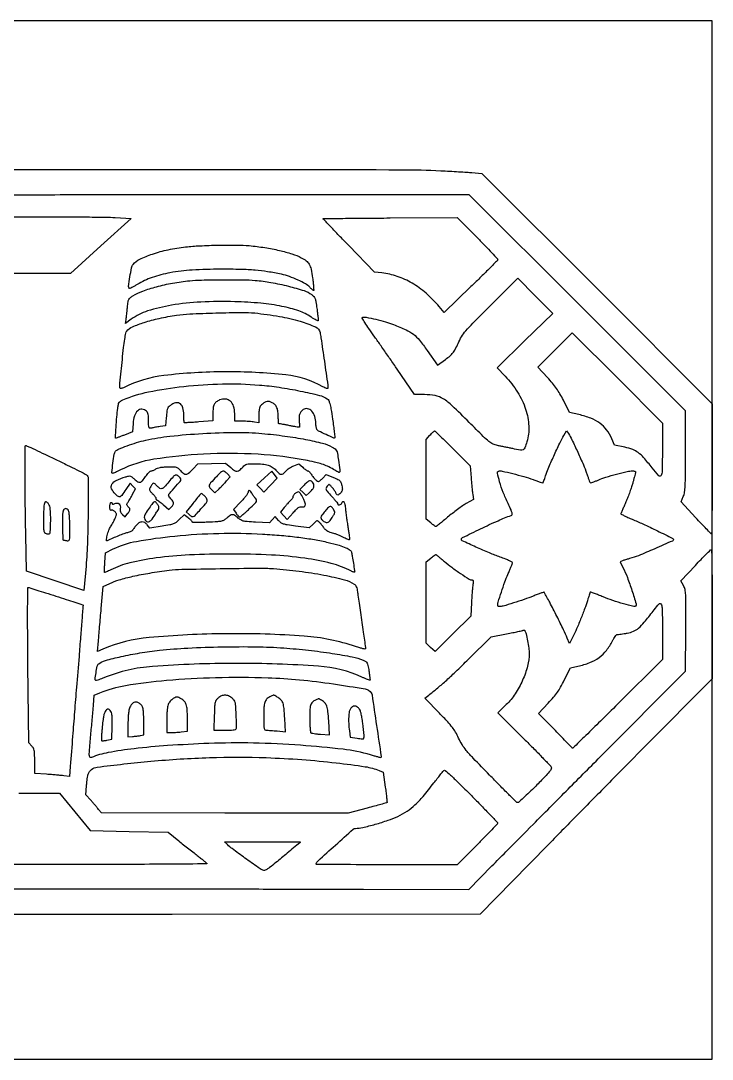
# Model space of a CAD drawing. Header units: millimetres. Extents: x 7 to 202, y 10 to 284.
# Drawn here: x 170.88 to 197.5, y 168 to 208 of the extents above; entities that cross this region are included whole.
import ezdxf

# ---------------------------------------------------------------- set-up
doc = ezdxf.new("R2010")
doc.units = ezdxf.units.MM
doc.layers.add('CUT', color=1, linetype='Continuous')
doc.layers.add('ENGRAVE', color=7, linetype='Continuous')

msp = doc.modelspace()

# ---------------------------------------------------------------- linework, layer by layer
at = {"layer": 'CUT'}
msp.add_lwpolyline([(127.5, 168), (197.5, 168), (197.5, 208), (127.5, 208)], close=True, dxfattribs=at)
at = {"layer": 'ENGRAVE', "extrusion": (0, 0, -1)}
for points in [[(-169.799, 202.269, 0.000224), (-177.673, 202.27, 0.000227), (-185.54, 202.264, 0.012029), (-187.047, 202.226, 0.001648), (-187.388, 202.208, 0.001534), (-187.737, 202.187, 0.001528), (-188.047, 202.167, 0.005199), (-188.249, 202.151), (-188.634, 202.117), (-193.067, 197.684), (-197.5, 193.251), (-197.5, 190.738, 0.001382), (-197.497, 189.776, 0.002326), (-197.489, 188.968, 0.000237), (-197.478, 188.251, 0.531019), (-197.463, 188.241, 0.100234), (-197.438, 188.258, 0.000821), (-197.271, 188.43, 0.002905), (-197.081, 188.628, 0.00186), (-196.862, 188.861), (-196.298, 189.465), (-196.386, 189.67, -0.063474), (-196.435, 189.842, -0.025342), (-196.459, 190.087, -0.011199), (-196.471, 190.5, -0.001316), (-196.473, 191.422), (-196.473, 192.97), (-192.308, 197.135), (-188.143, 201.3), (-178.087, 201.297, -0.000302), (-174.225, 201.293, -0.000497), (-170.96, 201.285, -0.000027), (-168.017, 201.274, -0.093565)], [(-168.656, 200.443), (-171.283, 200.449, 0.001196), (-172.333, 200.449, 0.001458), (-173.316, 200.444, 0.001221), (-174.143, 200.435, 0.010274), (-174.516, 200.423), (-175.122, 200.39), (-173.956, 199.329), (-172.79, 198.268), (-171.013, 198.267), (-169.236, 198.267)], [(-167.377, 174.564), (-173.7, 174.562, 0.000142), (-176.418, 174.561, 0.000113), (-179.356, 174.558, 0.000114), (-182.082, 174.554, 0.000285), (-184.074, 174.55), (-188.124, 174.539), (-189.02, 175.447, 0.000614), (-189.551, 175.984, 0.000093), (-190.615, 177.057, 0.000104), (-191.871, 178.323, 0.00009), (-193.191, 179.651), (-196.465, 182.947), (-196.481, 184.505, -0.000956), (-196.489, 185.533, -0.01456), (-196.481, 185.889, -0.044565), (-196.453, 186.087, -0.076115), (-196.391, 186.243), (-196.285, 186.422), (-196.851, 187.024, 0.003409), (-197.071, 187.255, 0.005398), (-197.263, 187.45, 0.001592), (-197.431, 187.616, 0.196062), (-197.459, 187.627, 0.409089), (-197.476, 187.609, 0.000306), (-197.488, 186.914, 0.002687), (-197.497, 186.118, 0.001474), (-197.499, 185.142), (-197.498, 182.657), (-194.909, 180.043, -0.000459), (-193.78, 178.902, -0.000335), (-192.528, 177.632, -0.000339), (-191.344, 176.428, -0.000749), (-190.441, 175.506), (-188.563, 173.582), (-176.703, 173.581), (-164.843, 173.58)], [(-170.807, 178.244), (-172.37, 178.245), (-172.961, 177.528), (-173.551, 176.811), (-175.052, 176.776), (-176.553, 176.741), (-176.961, 176.409, -0.002308), (-177.142, 176.263, -0.00159), (-177.348, 176.1, -0.001603), (-177.547, 175.944, -0.003272), (-177.704, 175.823, 0.005648), (-177.833, 175.723, 0.008781), (-177.941, 175.634, 0.003778), (-178.031, 175.556, 0.215676), (-178.04, 175.536, 0.41196), (-178.027, 175.523, 0.000043), (-176.62, 175.513, 0.001031), (-175.059, 175.504, 0.000618), (-173.205, 175.5), (-168.371, 175.496)]]:
    msp.add_lwpolyline(points, format="xyb", dxfattribs=at)
for points in [[(-188.458, 199.633, 0.002746), (-188.758, 199.328, 0.004379), (-189.01, 199.065, 0.001087), (-189.228, 198.832, 0.18981), (-189.24, 198.801, 0.196451), (-189.227, 198.77, 0.000681), (-188.938, 198.476, 0.003489), (-188.606, 198.145, 0.002164), (-188.212, 197.759), (-187.184, 196.763), (-186.99, 196.99, -0.036118), (-186.48, 197.505, -0.046959), (-185.942, 197.893, -0.050426), (-185.375, 198.154, -0.053758), (-184.779, 198.288), (-184.495, 198.321), (-183.507, 199.34, 0.000709), (-183.129, 199.732, 0.001168), (-182.81, 200.064, 0.000079), (-182.524, 200.364, 0.193511), (-182.52, 200.375, 0.410005), (-182.526, 200.381, 0.000035), (-183.277, 200.39, 0.000933), (-184.11, 200.397, 0.000559), (-185.098, 200.404), (-187.677, 200.418)], [(-179.671, 199.338, 0.014884), (-180.275, 199.262, 0.017943), (-180.837, 199.153, 0.019667), (-181.32, 199.021, 0.042096), (-181.677, 198.875, 0.045857), (-181.87, 198.752, 0.101634), (-181.983, 198.62, 0.075652), (-182.054, 198.43, 0.017484), (-182.113, 198.092, 0.006003), (-182.136, 197.908, 0.010119), (-182.15, 197.754, 0.004101), (-182.158, 197.625, 0.430582), (-182.147, 197.613, 0.163988), (-182.13, 197.619, 0.014306), (-182.092, 197.65, 0.017592), (-182.049, 197.689, 0.012759), (-182.003, 197.737, -0.078107), (-181.84, 197.867, -0.022568), (-181.552, 198.014, -0.022992), (-181.222, 198.146, -0.030233), (-180.91, 198.234, -0.013841), (-180.383, 198.333, -0.018784), (-179.902, 198.391, -0.015313), (-179.35, 198.421, -0.005799), (-178.577, 198.429, -0.014617), (-177.476, 198.395, -0.030203), (-176.622, 198.293, -0.03824), (-175.937, 198.113, -0.053053), (-175.363, 197.843, 0.00601), (-175.252, 197.778, 0.009738), (-175.156, 197.725, 0.003876), (-175.074, 197.683, 0.316885), (-175.061, 197.685, 0.236612), (-175.03, 197.769, 0.007835), (-175.08, 198.133, 0.011302), (-175.141, 198.485, 0.118199), (-175.202, 198.617, 0.11664), (-175.456, 198.819, 0.029827), (-175.947, 199.015, 0.028286), (-176.558, 199.181, 0.02346), (-177.223, 199.288, 0.016153), (-177.77, 199.333, 0.007185), (-178.492, 199.358, 0.006968), (-179.198, 199.362, 0.022027)], [(-179.907, 198, 0.024782), (-180.509, 197.922, 0.017231), (-181.181, 197.777, 0.015139), (-181.784, 197.605, 0.086132), (-182.078, 197.452, 0.052265), (-182.16, 197.375, 0.087516), (-182.208, 197.294, 0.049611), (-182.241, 197.172, 0.007625), (-182.278, 196.924, 0.001589), (-182.299, 196.76, 0.002207), (-182.317, 196.613, 0.001359), (-182.331, 196.489, 0.027943), (-182.333, 196.451, 0.517431), (-182.318, 196.44, 0.02722), (-182.252, 196.468, 0.024343), (-182.163, 196.516, 0.01279), (-182.057, 196.584, -0.065858), (-181.581, 196.823, -0.033525), (-180.934, 197, -0.027263), (-180.117, 197.119, -0.015197), (-179.113, 197.179, -0.01976), (-177.808, 197.166, -0.029661), (-176.677, 197.043, -0.034671), (-175.761, 196.821, -0.080467), (-175.132, 196.504), (-174.907, 196.341), (-174.931, 196.499, -0.008054), (-174.943, 196.58, -0.002529), (-174.957, 196.703, -0.002526), (-174.972, 196.841, -0.002794), (-174.985, 196.974, 0.010938), (-175.008, 197.172, 0.080382), (-175.036, 197.263, 0.110035), (-175.088, 197.328, 0.028261), (-175.198, 197.406, 0.053457), (-175.571, 197.589, 0.022591), (-176.103, 197.756, 0.020958), (-176.725, 197.894, 0.018682), (-177.38, 197.985, 0.019486), (-177.833, 198.013, 0.004102), (-178.626, 198.024, 0.004242), (-179.422, 198.022, 0.017158)], [(-190.687, 197.403), (-191.362, 196.727), (-190.29, 195.682), (-189.218, 194.638), (-189.528, 194.309, 0.048622), (-190.006, 193.692, 0.06052), (-190.316, 193.036, 0.067098), (-190.438, 192.386, 0.086975), (-190.365, 191.785, 0.016686), (-190.285, 191.55, 0.191548), (-190.22, 191.479, 0.155173), (-190.117, 191.464, 0.009975), (-189.817, 191.52, -0.000427), (-189.676, 191.549, -0.000293), (-189.515, 191.581, -0.000295), (-189.36, 191.613, -0.0006), (-189.238, 191.637, 0.059807), (-189.06, 191.696, 0.062113), (-188.903, 191.794, 0.023974), (-188.684, 191.991, 0.001996), (-188.142, 192.532, -0.006903), (-187.486, 193.173, -0.050776), (-187.141, 193.44, -0.091412), (-186.835, 193.561, -0.048246), (-186.428, 193.6), (-186.037, 193.6), (-185.539, 194.335, -0.001883), (-185.309, 194.67, -0.001078), (-185.03, 195.073, -0.001077), (-184.748, 195.478, -0.001791), (-184.508, 195.817, 0.004532), (-184.281, 196.142, 0.012538), (-184.129, 196.376, 0.009114), (-184.028, 196.548, 0.500732), (-184.041, 196.578, 0.106473), (-184.18, 196.58, 0.008363), (-184.545, 196.502, 0.012427), (-184.925, 196.403, 0.02291), (-185.227, 196.301, 0.015215), (-185.712, 196.095, 0.056838), (-185.995, 195.924, 0.059145), (-186.226, 195.696, 0.017398), (-186.524, 195.296), (-186.917, 194.729), (-187.228, 194.956, -0.016314), (-187.41, 195.098, -0.051766), (-187.517, 195.208, -0.048385), (-187.604, 195.342, -0.012944), (-187.714, 195.571, 0.031212), (-187.851, 195.832, 0.039612), (-188.011, 196.052, 0.018009), (-188.282, 196.348, 0.001846), (-188.95, 197.02), (-190.011, 198.08)], [(-179.883, 196.744, 0.017994), (-180.836, 196.612, 0.029056), (-181.633, 196.424, 0.029722), (-182.223, 196.208, 0.242578), (-182.4, 195.993, 0.016483), (-182.436, 195.788, 0.000454), (-182.565, 194.892, 0.000236), (-182.698, 193.958, 0.034065), (-182.706, 193.848, 0.402835), (-182.692, 193.834, 0.07939), (-182.653, 193.838, 0.042393), (-182.59, 193.862, 0.016466), (-182.508, 193.904, -0.100191), (-181.086, 194.357, -0.028241), (-178.749, 194.48, -0.028747), (-176.391, 194.335, -0.086776), (-174.855, 193.873, 0.091868), (-174.739, 193.839, 0.425065), (-174.692, 193.88, 0.040348), (-174.695, 194.036, 0.000589), (-174.788, 194.958, 0.003703), (-174.837, 195.41, 0.009516), (-174.882, 195.736, 0.00813), (-174.923, 195.973, 0.127072), (-174.957, 196.047, 0.117673), (-175.177, 196.212, 0.025105), (-175.628, 196.381, 0.023606), (-176.208, 196.537, 0.016095), (-176.879, 196.661, 0.02661), (-177.381, 196.71, 0.004027), (-178.39, 196.746, 0.00391), (-179.4, 196.766, 0.028566)], [(-193.849, 194.241), (-195.587, 192.503), (-195.582, 191.546, 0.002071), (-195.574, 190.651, 0.114672), (-195.534, 190.489, 0.521847), (-195.45, 190.478, 0.017636), (-195.191, 190.777, -0.010055), (-194.859, 191.174, -0.052208), (-194.65, 191.368, -0.074246), (-194.439, 191.482, -0.033096), (-194.136, 191.57), (-193.741, 191.656), (-193.633, 191.901, -0.057348), (-193.433, 192.243, -0.073606), (-193.174, 192.498, -0.065599), (-192.829, 192.687, -0.035424), (-192.364, 192.831), (-192.011, 192.913), (-191.771, 193.385, -0.014378), (-191.636, 193.632, -0.020844), (-191.502, 193.841, -0.020582), (-191.349, 194.04, -0.013532), (-191.159, 194.257), (-190.787, 194.658), (-191.449, 195.319), (-192.111, 195.98)], [(-180.07, 193.97, 0.01737), (-180.821, 193.883, 0.01303), (-181.64, 193.738, 0.009929), (-182.378, 193.572, 0.092682), (-182.673, 193.437, 0.124269), (-182.732, 193.369, 0.051451), (-182.776, 193.253, 0.024529), (-182.819, 193.055, 0.003802), (-182.88, 192.657, 0.002049), (-182.919, 192.385, 0.003335), (-182.95, 192.153, 0.000557), (-182.975, 191.948, 0.230968), (-182.971, 191.935, 0.310203), (-182.925, 191.927, 0.003562), (-182.63, 192.061, 0.005724), (-182.346, 192.195, 0.138668), (-182.282, 192.253, 0.078594), (-182.266, 192.289, 0.020981), (-182.253, 192.351, 0.020732), (-182.244, 192.423, 0.02005), (-182.241, 192.496, -0.076235), (-182.199, 192.76, -0.110178), (-182.081, 192.963, -0.15536), (-181.919, 193.054, -0.199342), (-181.753, 193.023, -0.087353), (-181.666, 192.941, -0.086362), (-181.611, 192.834, -0.070619), (-181.59, 192.697, -0.037258), (-181.6, 192.524, 0.015368), (-181.607, 192.453, 0.025993), (-181.608, 192.394, 0.024525), (-181.605, 192.349, 0.376658), (-181.594, 192.34, 0.042729), (-181.572, 192.342, 0.000936), (-181.465, 192.361, 0.002128), (-181.34, 192.383, 0.001435), (-181.198, 192.41, -0.000906), (-181.056, 192.437, -0.001402), (-180.934, 192.459, -0.000416), (-180.827, 192.479, -0.044572), (-180.813, 192.48, 0.386021), (-180.805, 192.487, 0.005447), (-180.799, 192.555, 0.01177), (-180.795, 192.637, 0.007085), (-180.793, 192.734, -0.029702), (-180.781, 192.941, -0.069886), (-180.742, 193.09, -0.087826), (-180.67, 193.201, -0.072367), (-180.56, 193.289, -0.067813), (-180.456, 193.333, -0.11304), (-180.361, 193.336, -0.096626), (-180.264, 193.298, -0.040036), (-180.152, 193.212, -0.063371), (-180.097, 193.149, -0.081545), (-180.066, 193.079, -0.052391), (-180.051, 192.981, -0.012483), (-180.047, 192.816), (-180.047, 192.514), (-179.872, 192.543, -0.018229), (-179.784, 192.555, -0.006975), (-179.662, 192.564, -0.006896), (-179.529, 192.571, -0.008414), (-179.405, 192.573), (-179.113, 192.573), (-179.113, 192.868, -0.074028), (-179.071, 193.151, -0.135921), (-178.947, 193.347, -0.163891), (-178.758, 193.429, -0.120793), (-178.532, 193.394, -0.067163), (-178.403, 193.319, -0.113844), (-178.325, 193.222, -0.086532), (-178.285, 193.082, -0.027025), (-178.273, 192.864), (-178.273, 192.588), (-177.733, 192.546, 0.003605), (-177.524, 192.531, 0.00572), (-177.345, 192.521, 0.001712), (-177.191, 192.516, 0.207843), (-177.173, 192.523, 0.177453), (-177.165, 192.54, 0.004862), (-177.159, 192.621, 0.009473), (-177.155, 192.719, 0.006288), (-177.153, 192.831, -0.060429), (-177.122, 193.086, -0.15775), (-177.026, 193.241, -0.207099), (-176.877, 193.286, -0.108691), (-176.691, 193.223, -0.037586), (-176.585, 193.147, -0.120537), (-176.534, 193.077, -0.068031), (-176.506, 192.971, -0.006681), (-176.477, 192.708), (-176.447, 192.399), (-176.24, 192.37, -0.005438), (-176.153, 192.357, -0.004582), (-176.06, 192.342, -0.004624), (-175.976, 192.326, -0.012778), (-175.917, 192.313, 0.064674), (-175.847, 192.304, 0.296482), (-175.815, 192.326, 0.096578), (-175.802, 192.386, 0.005086), (-175.8, 192.584, -0.013159), (-175.796, 192.737, -0.042324), (-175.782, 192.838, -0.064877), (-175.756, 192.909, -0.088798), (-175.715, 192.963, -0.168308), (-175.542, 193.036, -0.207605), (-175.378, 192.978, -0.13074), (-175.255, 192.782, -0.06111), (-175.202, 192.485), (-175.184, 192.167), (-174.867, 192.043, 0.001896), (-174.745, 191.996, 0.002928), (-174.639, 191.956, 0.000934), (-174.546, 191.922, 0.087555), (-174.532, 191.92, 0.433628), (-174.519, 191.934, 0.000627), (-174.546, 192.343, 0.004652), (-174.577, 192.738, 0.007349), (-174.612, 193.076, 0.016381), (-174.634, 193.223, 0.094616), (-174.662, 193.296, 0.11897), (-174.712, 193.345, 0.032455), (-174.812, 193.396, 0.052023), (-175.798, 193.705, 0.022903), (-177.151, 193.916, 0.0221), (-178.64, 194.012, 0.025088)], [(-180.163, 192.104, 0.010638), (-181.049, 192.004, 0.014306), (-181.846, 191.873, 0.014814), (-182.496, 191.727, 0.063783), (-182.863, 191.581, 0.032511), (-182.98, 191.507, 0.119615), (-183.036, 191.44, 0.071371), (-183.069, 191.338, 0.006922), (-183.111, 191.08, 0.002388), (-183.165, 190.697, 0.117409), (-183.158, 190.621, 0.453847), (-183.117, 190.605, 0.022557), (-182.975, 190.684, -0.020686), (-182.743, 190.815, -0.033113), (-182.534, 190.904, -0.026688), (-182.285, 190.977, -0.008809), (-181.913, 191.058, -0.034904), (-180.012, 191.302, -0.026841), (-177.918, 191.309, -0.02711), (-176.002, 191.109, -0.075498), (-174.716, 190.699, 0.004094), (-174.612, 190.648, 0.005996), (-174.519, 190.606, 0.003089), (-174.44, 190.571, 0.102111), (-174.42, 190.567, 0.443922), (-174.384, 190.606, 0.006152), (-174.425, 190.962, 0.009495), (-174.475, 191.307, 0.141181), (-174.526, 191.416, 0.113224), (-174.643, 191.499, 0.010842), (-174.969, 191.627, 0.014577), (-175.339, 191.751, 0.018084), (-175.69, 191.844, 0.028703), (-176.621, 191.998, 0.012221), (-177.881, 192.103, 0.012284), (-179.161, 192.146, 0.025154)], [(-187.51, 191.526), (-188.183, 190.853), (-188.217, 190.395, -0.003263), (-188.232, 190.206, -0.003241), (-188.25, 190.016, -0.003177), (-188.267, 189.851, -0.012622), (-188.281, 189.75), (-188.312, 189.563), (-188.025, 189.4, -0.021201), (-187.885, 189.313, -0.007907), (-187.696, 189.179, -0.007818), (-187.495, 189.026, -0.00938), (-187.31, 188.876, 0.002521), (-187.145, 188.737, 0.003994), (-187.002, 188.621, 0.001031), (-186.876, 188.52, 0.16035), (-186.859, 188.514, 0.160477), (-186.843, 188.519, 0.005555), (-186.791, 188.556, 0.009877), (-186.729, 188.602, 0.006685), (-186.661, 188.657), (-186.487, 188.8), (-186.487, 190.335), (-186.487, 191.87), (-186.632, 192.035, 0.009813), (-186.689, 192.098, 0.014218), (-186.743, 192.152, 0.009767), (-186.789, 192.193, 0.180699), (-186.807, 192.2, 0.192637), (-186.828, 192.192, 0.000675), (-187.026, 192.002, 0.00345), (-187.25, 191.785, 0.002141)], [(-191.963, 192.101, 0.031863), (-192.097, 191.863, 0.00519), (-192.323, 191.383, 0.00583), (-192.54, 190.894, 0.021156), (-192.662, 190.576, -0.003948), (-192.707, 190.444, -0.005814), (-192.749, 190.329, -0.002896), (-192.786, 190.232, -0.103562), (-192.799, 190.212, -0.268387), (-192.819, 190.207, -0.009144), (-192.899, 190.23, -0.014974), (-192.996, 190.263, -0.009622), (-193.106, 190.307, 0.024047), (-193.408, 190.417, 0.010306), (-193.82, 190.537, 0.008581), (-194.223, 190.637, 0.056729), (-194.428, 190.66, 0.024259), (-194.498, 190.657, 0.131168), (-194.533, 190.643, 0.225656), (-194.547, 190.619, 0.085857), (-194.543, 190.578, -0.003159), (-194.529, 190.53, -0.000468), (-194.503, 190.432, -0.000528), (-194.472, 190.315, -0.000454), (-194.439, 190.193, 0.015281), (-194.395, 190.048, 0.006555), (-194.329, 189.856, 0.006479), (-194.253, 189.653, 0.008495), (-194.177, 189.47, -0.001024), (-194.107, 189.306, -0.001521), (-194.047, 189.163, -0.000656), (-193.995, 189.04, -0.031164), (-193.986, 189.015, -0.353132), (-193.995, 188.995, -0.005408), (-194.11, 188.937, -0.011704), (-194.251, 188.871, -0.007141), (-194.42, 188.799, 0.012379), (-194.831, 188.62, 0.004906), (-195.387, 188.355, 0.000783), (-195.982, 188.063, 0.28565), (-196.007, 188.024, 0.296062), (-195.966, 187.961, 0.00165), (-195.285, 187.66, 0.006206), (-194.656, 187.394, 0.036836), (-194.317, 187.284, -0.009544), (-194.26, 187.268, -0.005674), (-194.193, 187.248, -0.005677), (-194.126, 187.227, -0.009752), (-194.071, 187.207), (-193.951, 187.161), (-194.063, 186.939, 0.024949), (-194.232, 186.555, 0.012347), (-194.41, 186.053, 0.004723), (-194.571, 185.543, 0.277346), (-194.548, 185.453, 0.267471), (-194.481, 185.434, 0.004233), (-194.084, 185.543, 0.011303), (-193.671, 185.671, 0.014243), (-193.295, 185.809, -0.001324), (-193.116, 185.88, -0.002095), (-192.962, 185.939, -0.000475), (-192.827, 185.991, -0.091138), (-192.812, 185.993, -0.311089), (-192.803, 185.987, -0.004128), (-192.776, 185.915, -0.010034), (-192.747, 185.83, -0.006212), (-192.716, 185.728, 0.01751), (-192.615, 185.422, 0.006581), (-192.454, 185.001, 0.006634), (-192.28, 184.58, 0.015894), (-192.137, 184.275), (-192.003, 184.01), (-191.919, 184.22, -0.017787), (-191.78, 184.535, -0.003946), (-191.519, 185.063, -0.004302), (-191.242, 185.601, -0.01075), (-191.028, 185.987, -0.358229), (-191.017, 185.991, -0.001908), (-190.9, 185.951, -0.006873), (-190.765, 185.901, -0.004166), (-190.607, 185.838, 0.013023), (-190.265, 185.71, 0.007618), (-189.848, 185.574, 0.004802), (-189.449, 185.454, 0.070702), (-189.305, 185.433, 0.062118), (-189.28, 185.436, 0.080428), (-189.259, 185.446, 0.097922), (-189.245, 185.459, 0.153995), (-189.24, 185.475, 0.074239), (-189.26, 185.609, 0.004623), (-189.382, 185.994, 0.007562), (-189.515, 186.384, 0.017107), (-189.631, 186.674, -0.002479), (-189.694, 186.82, -0.003322), (-189.75, 186.953, -0.002309), (-189.795, 187.065, -0.034647), (-189.808, 187.105, -0.324459), (-189.794, 187.141, -0.023804), (-189.696, 187.195, -0.021876), (-189.548, 187.262, -0.008019), (-189.333, 187.342, 0.013575), (-188.921, 187.503, 0.006681), (-188.404, 187.728, 0.001395), (-187.869, 187.972, 0.293121), (-187.84, 188.017, 0.285529), (-187.886, 188.092, 0.001994), (-188.583, 188.432, 0.007905), (-189.255, 188.744, 0.019045), (-189.763, 188.947, -0.251241), (-189.795, 188.983, -0.127898), (-189.794, 189.044, -0.039743), (-189.753, 189.159, -0.004475), (-189.638, 189.409, 0.017234), (-189.453, 189.836, 0.022043), (-189.315, 190.241, 0.016035), (-189.228, 190.58, 0.413205), (-189.274, 190.653, 0.110502), (-189.407, 190.653, 0.005996), (-189.818, 190.558, 0.010286), (-190.246, 190.444, 0.017184), (-190.6, 190.328, -0.003797), (-190.746, 190.276, -0.006192), (-190.871, 190.234, -0.001624), (-190.979, 190.2, -0.305821), (-190.99, 190.203, -0.088024), (-190.996, 190.214, -0.001222), (-191.022, 190.288, -0.003385), (-191.05, 190.374, -0.002217), (-191.083, 190.473, 0.024619), (-191.184, 190.746, 0.004568), (-191.4, 191.234, 0.004979), (-191.628, 191.724, 0.017668), (-191.788, 192.031), (-191.891, 192.211)], [(-172.23, 191.098, 0.001338), (-172.663, 190.888, 0.002046), (-173.038, 190.702, 0.0007), (-173.361, 190.541, 0.055563), (-173.408, 190.51, 0.223937), (-173.472, 190.376, 0.001756), (-173.469, 189.158, 0.006949), (-173.446, 187.965, 0.012701), (-173.389, 186.994), (-173.311, 186.059), (-172.206, 186.43), (-171.101, 186.801), (-171.071, 188.201, 0.002221), (-171.048, 189.507, 0.003571), (-171.041, 190.62, 0.000503), (-171.044, 191.609, 0.419068), (-171.075, 191.639, 0.104659), (-171.101, 191.633, 0.0003), (-171.429, 191.48, 0.001761), (-171.798, 191.305, 0.001097)], [(-178.962, 190.789, -0.029585), (-179.111, 190.676, -0.165931), (-179.206, 190.65, -0.162414), (-179.298, 190.687, -0.028039), (-179.436, 190.819, 0.047557), (-179.51, 190.884, 0.088423), (-179.582, 190.919, 0.058806), (-179.68, 190.935, 0.011897), (-179.856, 190.938, 0.016999), (-180.184, 190.925, 0.052742), (-180.402, 190.885, 0.074492), (-180.562, 190.811, 0.066964), (-180.7, 190.69, -0.02837), (-180.822, 190.567, -0.160951), (-180.905, 190.53, -0.201103), (-180.984, 190.554, -0.047757), (-181.082, 190.653, 0.04738), (-181.137, 190.709, 0.024425), (-181.217, 190.769, 0.024042), (-181.305, 190.823, 0.033349), (-181.389, 190.863), (-181.588, 190.94), (-181.734, 190.8, -0.01669), (-181.794, 190.746, -0.021061), (-181.853, 190.701, -0.0197), (-181.905, 190.668, -0.134031), (-181.934, 190.66, 0.16034), (-181.959, 190.652, 0.037402), (-181.993, 190.622, 0.034853), (-182.03, 190.58, 0.028105), (-182.063, 190.53, -0.021258), (-182.1, 190.474, -0.013965), (-182.146, 190.413, -0.014059), (-182.195, 190.355, -0.026147), (-182.238, 190.312, -0.034851), (-182.302, 190.262, -0.210735), (-182.343, 190.254, -0.124928), (-182.388, 190.278, -0.009518), (-182.489, 190.372), (-182.642, 190.521), (-182.919, 190.408, 0.012991), (-183.085, 190.336, 0.081253), (-183.161, 190.284, 0.113275), (-183.205, 190.218, 0.035911), (-183.238, 190.104, 0.020464), (-183.257, 190, 0.070067), (-183.256, 189.931, 0.092794), (-183.237, 189.876, 0.054584), (-183.196, 189.819, 0.029416), (-183.126, 189.751, 0.165817), (-183.079, 189.731, 0.260159), (-183.042, 189.749, 0.071626), (-183.012, 189.808, -0.051895), (-182.993, 189.849, -0.015496), (-182.957, 189.906, -0.015359), (-182.912, 189.969, -0.016049), (-182.863, 190.027, -0.009891), (-182.785, 190.112, -0.138067), (-182.75, 190.133, -0.264293), (-182.72, 190.125, -0.041599), (-182.678, 190.077, -0.053403), (-182.632, 189.998, -0.209011), (-182.631, 189.942, -0.079755), (-182.674, 189.875, -0.004111), (-182.847, 189.682, 0.006835), (-182.937, 189.582, 0.010109), (-183.012, 189.492, 0.005713), (-183.072, 189.414, 0.164044), (-183.08, 189.391, -0.298831), (-183.1, 189.36, -0.154714), (-183.148, 189.355, -0.107432), (-183.204, 189.38, -0.143874), (-183.237, 189.423, 0.142976), (-183.279, 189.478, 0.445469), (-183.319, 189.47, 0.091548), (-183.355, 189.372, 0.016442), (-183.381, 189.178, -0.006486), (-183.398, 189.028, -0.003023), (-183.423, 188.834, -0.002994), (-183.453, 188.631, -0.004181), (-183.482, 188.45, 0.005408), (-183.507, 188.289, 0.008466), (-183.525, 188.151, 0.003451), (-183.537, 188.034, 0.224329), (-183.53, 188.015, 0.284672), (-183.513, 188.011, 0.010114), (-183.447, 188.034, 0.015976), (-183.368, 188.068, 0.010181), (-183.277, 188.111, -0.014916), (-183.173, 188.16, -0.010166), (-183.052, 188.21, -0.010252), (-182.933, 188.253, -0.020258), (-182.837, 188.281, 0.030171), (-182.739, 188.312, 0.049121), (-182.661, 188.352, 0.056583), (-182.601, 188.4, 0.061952), (-182.555, 188.46, -0.021742), (-182.519, 188.515, -0.014004), (-182.473, 188.575, -0.014079), (-182.425, 188.631, -0.025603), (-182.382, 188.674, -0.034739), (-182.318, 188.725, -0.210594), (-182.278, 188.732, -0.12515), (-182.233, 188.709, -0.009547), (-182.132, 188.615), (-181.979, 188.466), (-181.456, 188.535, 0.005416), (-181.138, 188.581, 0.042173), (-180.992, 188.616, 0.080857), (-180.895, 188.667, 0.049406), (-180.801, 188.754), (-180.667, 188.903), (-180.56, 188.78), (-180.453, 188.657), (-179.921, 188.686, 0.00495), (-179.593, 188.707, 0.040318), (-179.445, 188.73, 0.079495), (-179.346, 188.771, 0.049922), (-179.246, 188.847, -0.041596), (-179.123, 188.944, -0.148158), (-179.029, 188.972, -0.147898), (-178.934, 188.943, -0.041401), (-178.812, 188.846, 0.052139), (-178.71, 188.768, 0.082934), (-178.607, 188.726, 0.038426), (-178.45, 188.704, 0.003933), (-178.075, 188.684, 0.006314), (-177.847, 188.676, 0.01055), (-177.655, 188.675, 0.004408), (-177.495, 188.68, 0.403224), (-177.48, 188.695, -0.177902), (-177.472, 188.717, -0.017953), (-177.434, 188.759, -0.020737), (-177.383, 188.806, -0.015054), (-177.323, 188.855), (-177.166, 188.975), (-176.979, 188.789, 0.028695), (-176.854, 188.679, 0.074266), (-176.75, 188.62, 0.048353), (-176.61, 188.581, 0.00701), (-176.316, 188.533), (-175.841, 188.462), (-175.747, 188.581, -0.091332), (-175.648, 188.668, -0.147223), (-175.54, 188.695, -0.135404), (-175.428, 188.659, -0.072179), (-175.319, 188.562, -0.009967), (-175.273, 188.505, -0.011444), (-175.231, 188.449, -0.010612), (-175.199, 188.4, -0.062499), (-175.185, 188.373, 0.177434), (-175.168, 188.35, 0.029728), (-175.118, 188.324, 0.029383), (-175.054, 188.299, 0.022311), (-174.982, 188.28, -0.0318), (-174.844, 188.24, -0.009596), (-174.642, 188.162, -0.009609), (-174.418, 188.066, -0.01058), (-174.206, 187.964, 0.603864), (-174.173, 187.987, 0.02419), (-174.207, 188.169, 0.025659), (-174.266, 188.373, 0.061681), (-174.335, 188.513, -0.013987), (-174.382, 188.588, -0.00866), (-174.432, 188.678, -0.008685), (-174.478, 188.769, -0.015449), (-174.513, 188.846, -0.014544), (-174.552, 188.949, -0.102544), (-174.559, 189.002, -0.149401), (-174.543, 189.044, -0.042193), (-174.495, 189.096, -0.043999), (-174.457, 189.124, -0.053907), (-174.417, 189.143, -0.063338), (-174.382, 189.151, -0.162617), (-174.356, 189.145, 0.293455), (-174.336, 189.146, 0.159195), (-174.32, 189.166, 0.066605), (-174.31, 189.211, 0.021276), (-174.307, 189.281, 0.02657), (-174.31, 189.344, 0.04194), (-174.32, 189.398, 0.051215), (-174.335, 189.436, 0.280045), (-174.353, 189.447, 0.102628), (-174.371, 189.443, 0.09872), (-174.386, 189.432, 0.09706), (-174.396, 189.417, 0.095561), (-174.4, 189.398, -0.202226), (-174.407, 189.382, -0.204341), (-174.424, 189.375, -0.089817), (-174.453, 189.381, -0.024875), (-174.496, 189.402, 0.12322), (-174.589, 189.425, 0.185093), (-174.667, 189.395, 0.164754), (-174.71, 189.318, 0.096282), (-174.71, 189.21, -0.054813), (-174.704, 189.146, -0.081023), (-174.714, 189.091, -0.075849), (-174.742, 189.039, -0.042218), (-174.79, 188.986), (-174.896, 188.887), (-175.002, 189.03, -0.01313), (-175.066, 189.122, -0.122904), (-175.082, 189.167, -0.175823), (-175.072, 189.207, -0.033599), (-175.024, 189.266, 0.031076), (-174.981, 189.321, 0.129771), (-174.966, 189.36, 0.13284), (-174.973, 189.401, 0.033193), (-175.006, 189.461, -0.006455), (-175.038, 189.514, -0.002122), (-175.085, 189.592, -0.002114), (-175.136, 189.68, -0.002392), (-175.184, 189.764), (-175.298, 189.966), (-175.191, 190.079), (-175.085, 190.192), (-174.923, 189.948, 0.00637), (-174.763, 189.714, 0.139487), (-174.7, 189.662, 0.272575), (-174.636, 189.67, 0.027921), (-174.517, 189.773, 0.095681), (-174.376, 189.974, 0.242388), (-174.386, 190.147, 0.15245), (-174.552, 190.297, 0.036655), (-174.903, 190.43, 0.018518), (-175.03, 190.462, 0.116331), (-175.097, 190.461, 0.113281), (-175.156, 190.43, 0.017159), (-175.257, 190.34, -0.046496), (-175.381, 190.24, -0.212141), (-175.47, 190.225, -0.159169), (-175.558, 190.281, -0.024), (-175.683, 190.45, 0.021644), (-175.742, 190.529, 0.027954), (-175.803, 190.597, 0.027972), (-175.859, 190.646, 0.165229), (-175.895, 190.659, -0.071816), (-175.929, 190.665, -0.0257), (-175.977, 190.682, -0.024874), (-176.027, 190.707, -0.026905), (-176.074, 190.736, 0.075606), (-176.143, 190.77, 0.033875), (-176.242, 190.794, 0.026365), (-176.372, 190.81, 0.012792), (-176.539, 190.817, 0.008075), (-176.766, 190.817, 0.068397), (-176.866, 190.802, 0.108046), (-176.94, 190.762, 0.032859), (-177.03, 190.672, -0.045377), (-177.15, 190.558, -0.199669), (-177.241, 190.532, -0.152242), (-177.34, 190.576, -0.023706), (-177.496, 190.728), (-177.69, 190.935), (-178.224, 190.95), (-178.759, 190.965)], [(-176.575, 190.238, 0.012211), (-176.403, 190.039, 0.122642), (-176.312, 189.978, 0.236664), (-176.232, 189.988, 0.058018), (-176.127, 190.077, -0.017501), (-176.035, 190.168, -0.205942), (-175.988, 190.184, -0.225438), (-175.947, 190.161, -0.02113), (-175.882, 190.061, -0.025105), (-175.837, 189.975, -0.165302), (-175.832, 189.928, -0.132804), (-175.856, 189.882, -0.014143), (-175.942, 189.795, 0.021217), (-175.995, 189.74, 0.025499), (-176.039, 189.683, 0.025504), (-176.072, 189.633, 0.130226), (-176.08, 189.601, -0.063606), (-176.083, 189.578, -0.081531), (-176.092, 189.558, -0.098481), (-176.105, 189.545, -0.150791), (-176.12, 189.54, 0.151711), (-176.145, 189.532, 0.008569), (-176.21, 189.486, 0.012513), (-176.287, 189.426, 0.008804), (-176.37, 189.355), (-176.58, 189.17), (-176.685, 189.282, -0.055273), (-176.745, 189.362, -0.176779), (-176.758, 189.427, -0.121498), (-176.726, 189.5, -0.020488), (-176.629, 189.618, 0.043944), (-176.578, 189.685, 0.213565), (-176.572, 189.732, 0.103847), (-176.601, 189.786, 0.006967), (-176.717, 189.921, -0.001781), (-176.98, 190.219, -0.057468), (-177.035, 190.298, -0.243568), (-177.036, 190.355, -0.079094), (-176.986, 190.424, -0.070831), (-176.897, 190.492, -0.237599), (-176.826, 190.495, -0.104664), (-176.743, 190.434, -0.009563)], [(-178.409, 190.438, -0.004995), (-178.184, 190.198, -0.093998), (-178.13, 190.11, -0.244388), (-178.138, 190.04, -0.053471), (-178.22, 189.944), (-178.351, 189.818), (-178.51, 189.97, -0.006521), (-178.58, 190.039, -0.004037), (-178.662, 190.123, -0.004049), (-178.741, 190.206, -0.007277), (-178.804, 190.276), (-178.94, 190.43), (-178.832, 190.545, -0.050792), (-178.732, 190.632, -0.218672), (-178.656, 190.646, -0.127638), (-178.57, 190.599, -0.013744)], [(-181.787, 190.116), (-181.626, 189.946), (-181.745, 189.827), (-181.864, 189.708), (-181.986, 189.822, -0.024996), (-182.1, 189.939, -0.083489), (-182.155, 190.03, -0.129724), (-182.166, 190.111, -0.10737), (-182.137, 190.192, -0.098409), (-182.07, 190.263, -0.211644), (-181.998, 190.278, -0.123946), (-181.911, 190.234, -0.026832)], [(-177.47, 189.366), (-177.251, 189.086), (-177.357, 188.986, -0.043538), (-177.452, 188.911, -0.234786), (-177.516, 188.903, -0.116238), (-177.587, 188.95, -0.007916), (-177.753, 189.127, -0.004916), (-177.993, 189.399, -0.087983), (-178.053, 189.499, -0.228914), (-178.046, 189.579, -0.056838), (-177.965, 189.685, -0.032835), (-177.866, 189.775, -0.322917), (-177.813, 189.778, -0.081683), (-177.753, 189.723, -0.001365)], [(-179.627, 189.836, 0.149967), (-179.613, 189.791, 0.013548), (-179.544, 189.694, 0.016637), (-179.452, 189.582, 0.01224), (-179.344, 189.464), (-179.062, 189.17), (-179.166, 189.028, -0.015729), (-179.209, 188.974, -0.021591), (-179.251, 188.928, -0.019051), (-179.288, 188.894, -0.179053), (-179.308, 188.887, -0.173934), (-179.332, 188.895, -0.003615), (-179.431, 188.978, -0.007995), (-179.545, 189.078, -0.005243), (-179.674, 189.197, -0.003831), (-179.89, 189.404, -0.067045), (-179.95, 189.481, -0.225879), (-179.955, 189.538, -0.095405), (-179.914, 189.605, 0.018733), (-179.876, 189.651, 0.012102), (-179.835, 189.705, 0.012168), (-179.798, 189.761, 0.022396), (-179.771, 189.808, -0.052152), (-179.723, 189.881, -0.176606), (-179.675, 189.91, -0.333885), (-179.64, 189.893, -0.117766)], [(-181.439, 189.789, -0.032413), (-181.406, 189.756, -0.033597), (-181.378, 189.719, -0.035669), (-181.359, 189.683, -0.107581), (-181.353, 189.657, 0.117323), (-181.347, 189.629, 0.032824), (-181.324, 189.591, 0.031191), (-181.293, 189.55, 0.028339), (-181.255, 189.512, -0.019148), (-181.207, 189.466, -0.007051), (-181.144, 189.397, -0.006976), (-181.077, 189.32, -0.008325), (-181.015, 189.246), (-180.874, 189.068), (-181.006, 188.931), (-181.137, 188.794), (-181.366, 189.05, 0.011128), (-181.489, 189.182, 0.049449), (-181.57, 189.251, 0.090955), (-181.636, 189.28, 0.121532), (-181.701, 189.28, -0.133569), (-181.787, 189.282, -0.263363), (-181.833, 189.329, -0.141639), (-181.831, 189.424, -0.041067), (-181.774, 189.561, -0.01311), (-181.664, 189.764, -0.113033), (-181.595, 189.838, -0.253671), (-181.526, 189.845, -0.084827)], [(-171.75, 188.887, -0.006661), (-171.746, 188.495, -0.069357), (-171.769, 188.337, -0.200083), (-171.829, 188.263, -0.123466), (-171.938, 188.234, -0.39928), (-172.014, 188.305, -0.013423), (-172.029, 188.751, -0.018393), (-172.015, 189.195, -0.136785), (-171.946, 189.392, -0.12765), (-171.86, 189.465, -0.438723), (-171.8, 189.441, -0.07876), (-171.765, 189.28, -0.007932)], [(-172.515, 189.14, -0.089043), (-172.489, 189.002, -0.004257), (-172.487, 188.53, -0.001721), (-172.492, 188.029, -0.40518), (-172.522, 187.999, 0.038866), (-172.541, 187.997, 0.007282), (-172.577, 187.991, 0.007754), (-172.619, 187.981, 0.007025), (-172.662, 187.971, -0.169865), (-172.721, 187.975, -0.244516), (-172.753, 188.015, -0.047738), (-172.765, 188.125, -0.002387), (-172.767, 188.488, -0.008186), (-172.763, 188.703, -0.010784), (-172.752, 188.899, -0.008418), (-172.737, 189.062, -0.095753), (-172.718, 189.123, -0.090775), (-172.669, 189.185, -0.160504), (-172.609, 189.21, -0.192178), (-172.554, 189.193, -0.132173)], [(-175.858, 189.283, -0.012823), (-175.705, 189.064, -0.067195), (-175.642, 188.932, -0.13597), (-175.638, 188.835, -0.128065), (-175.684, 188.746, -0.148724), (-175.761, 188.7, -0.219485), (-175.838, 188.714, -0.083135), (-175.932, 188.808, -0.012233), (-176.083, 189.031, -0.008226), (-176.174, 189.178, -0.092021), (-176.198, 189.242, -0.16174), (-176.189, 189.296, -0.03967), (-176.142, 189.373, -0.025996), (-176.068, 189.464, -0.294305), (-176.026, 189.476, -0.151827), (-175.979, 189.443, -0.00661)], [(-182.594, 189.112, -0.019685), (-182.472, 188.958, -0.126265), (-182.436, 188.867, -0.21241), (-182.458, 188.794, -0.070208), (-182.544, 188.719, -0.085919), (-182.637, 188.679, -0.187597), (-182.713, 188.689, -0.10855), (-182.789, 188.756, -0.020041), (-182.895, 188.913, -0.015958), (-182.951, 189.01, -0.105996), (-182.966, 189.064, -0.132415), (-182.957, 189.113, -0.030205), (-182.914, 189.188, -0.043522), (-182.843, 189.278, -0.268865), (-182.788, 189.294, -0.146465), (-182.725, 189.257, -0.011824)], [(-180.187, 188.228, 0.007662), (-180.919, 188.175, 0.009888), (-181.589, 188.103, 0.010893), (-182.19, 188.014, 0.016124), (-182.712, 187.906, 0.009167), (-183.138, 187.796, 0.03467), (-183.398, 187.704, 0.059383), (-183.552, 187.614, 0.182526), (-183.615, 187.514, 0.009324), (-183.642, 187.371, 0.001691), (-183.685, 187.105, 0.000672), (-183.729, 186.822, 0.038676), (-183.733, 186.77, 0.429977), (-183.725, 186.762, 0.049897), (-183.696, 186.766, 0.035923), (-183.654, 186.78, 0.018913), (-183.605, 186.803, -0.055232), (-182.832, 187.096, -0.028036), (-181.811, 187.298, -0.022578), (-180.526, 187.419, -0.011988), (-178.927, 187.46, -0.012041), (-177.372, 187.424, -0.021259), (-176.093, 187.309, -0.025781), (-175.075, 187.12, -0.058538), (-174.341, 186.851, 0.006697), (-174.252, 186.807, 0.010893), (-174.175, 186.772, 0.004755), (-174.11, 186.746, 0.33219), (-174.099, 186.749, 0.17774), (-174.095, 186.761, 0.001483), (-174.099, 186.869, 0.00502), (-174.105, 186.992, 0.003183), (-174.115, 187.137), (-174.143, 187.51), (-174.436, 187.654, 0.070396), (-175.331, 187.948, 0.019253), (-176.807, 188.153, 0.019207), (-178.504, 188.256, 0.019785)], [(-187.187, 187.176, -0.017758), (-187.471, 186.948, -0.011817), (-187.813, 186.707, -0.006548), (-188.143, 186.492, -0.142087), (-188.253, 186.46, 0.188985), (-188.281, 186.449, 0.158685), (-188.297, 186.421, 0.07274), (-188.299, 186.37, 0.017022), (-188.288, 186.285, -0.017066), (-188.275, 186.186, -0.003422), (-188.259, 186.009, -0.003612), (-188.243, 185.802, -0.003365), (-188.23, 185.59), (-188.202, 185.071), (-187.515, 184.385), (-186.828, 183.699), (-186.657, 183.86), (-186.487, 184.021), (-186.487, 185.587), (-186.487, 187.153), (-186.661, 187.297, 0.007068), (-186.729, 187.351, 0.010488), (-186.791, 187.397, 0.005942), (-186.843, 187.434, 0.171574), (-186.859, 187.438, 0.146928), (-186.875, 187.431, 0.00181), (-186.965, 187.36, 0.005178), (-187.069, 187.276, 0.003344)], [(-180.607, 186.897, 0.014207), (-181.597, 186.799, 0.015768), (-182.546, 186.648, 0.014304), (-183.342, 186.471, 0.092088), (-183.715, 186.3, 0.081248), (-183.76, 186.256, 0.05611), (-183.796, 186.193, 0.045315), (-183.823, 186.111, 0.025134), (-183.842, 186.007, -0.003597), (-183.86, 185.87, -0.000433), (-183.903, 185.568, -0.000516), (-183.955, 185.209, -0.000424), (-184.011, 184.827, 0.000675), (-184.065, 184.456, 0.001039), (-184.111, 184.136, 0.000324), (-184.15, 183.857, 0.031182), (-184.153, 183.817, 0.448112), (-184.135, 183.801, 0.02513), (-184.05, 183.814, 0.022626), (-183.93, 183.844, 0.009157), (-183.768, 183.896, -0.064215), (-181.788, 184.298, -0.020639), (-178.785, 184.39, -0.020004), (-175.815, 184.24, -0.077876), (-174.036, 183.793), (-173.835, 183.708), (-173.868, 184.116, 0.001168), (-173.885, 184.328, 0.000353), (-173.913, 184.65, 0.000353), (-173.944, 185.012, 0.000384), (-173.975, 185.363), (-174.05, 186.203), (-174.302, 186.326, 0.043028), (-174.662, 186.465, 0.015639), (-175.194, 186.601, 0.013842), (-175.845, 186.727, 0.009395), (-176.593, 186.836, 0.026188), (-177.072, 186.871, 0.001489), (-178.555, 186.898, 0.001791), (-180.018, 186.915, 0.019494)], [(-172.23, 185.841, 0.000433), (-172.625, 185.714, 0.000708), (-172.959, 185.606, 0.000062), (-173.258, 185.509, 0.08143), (-173.269, 185.503, 0.257157), (-173.274, 185.493, 0.00005), (-173.23, 184.916, 0.001022), (-173.18, 184.275, 0.000616), (-173.119, 183.515, -0.000286), (-173.022, 182.329, -0.000551), (-172.946, 181.379, -0.000559), (-172.872, 180.437, -0.000305), (-172.784, 179.281), (-172.755, 178.893), (-172.539, 178.919, -0.006814), (-172.426, 178.93, -0.00202), (-172.253, 178.945, -0.002026), (-172.058, 178.961, -0.002184), (-171.868, 178.974), (-171.413, 179.004), (-171.413, 179.475, -0.005666), (-171.41, 179.757, -0.041571), (-171.396, 179.891, -0.082011), (-171.363, 179.98, -0.060312), (-171.301, 180.064), (-171.188, 180.183), (-171.154, 183.182, 0.001176), (-171.143, 184.378, 0.002286), (-171.142, 185.334, 0.000233), (-171.144, 186.159, 0.451514), (-171.162, 186.175, 0.043211), (-171.194, 186.168, 0.000235), (-171.493, 186.074, 0.001026), (-171.833, 185.967, 0.000651)], [(-195.557, 185.468, 0.056811), (-195.568, 185.393, 0.002099), (-195.577, 185.105, 0.003794), (-195.584, 184.765, 0.002654), (-195.586, 184.38), (-195.587, 183.397), (-193.858, 181.679, 0.000789), (-193.195, 181.022, 0.001319), (-192.634, 180.471, 0.000072), (-192.129, 179.978, 0.474565), (-192.118, 179.979, -0.049012), (-192.108, 179.992, -0.000094), (-191.92, 180.186, -0.000681), (-191.709, 180.404, -0.000422), (-191.46, 180.66), (-190.813, 181.323), (-191.189, 181.72, -0.01282), (-191.39, 181.944, -0.024558), (-191.537, 182.134, -0.024769), (-191.664, 182.337, -0.01329), (-191.801, 182.599), (-192.038, 183.081), (-192.328, 183.141, -0.04248), (-192.783, 183.276, -0.064684), (-193.143, 183.474, -0.068022), (-193.428, 183.749, -0.053108), (-193.657, 184.114, 0.0211), (-193.709, 184.21, 0.031222), (-193.764, 184.289, 0.033151), (-193.814, 184.345, 0.195951), (-193.85, 184.36, -0.030886), (-193.894, 184.363, -0.003704), (-193.991, 184.376, -0.004401), (-194.107, 184.393, -0.003605), (-194.23, 184.413, -0.061228), (-194.466, 184.484, -0.072575), (-194.664, 184.608, -0.043851), (-194.884, 184.831, -0.009302), (-195.224, 185.258, 0.005244), (-195.402, 185.486, 0.083779), (-195.475, 185.551, 0.387534), (-195.521, 185.543, 0.098322)], [(-190.286, 184.507, 0.081918), (-190.333, 184.391, 0.009429), (-190.391, 184.116, 0.012061), (-190.438, 183.834, 0.03445), (-190.453, 183.635, 0.065122), (-190.39, 183.144, 0.040713), (-190.197, 182.597, 0.040091), (-189.912, 182.075, 0.054322), (-189.571, 181.661), (-189.246, 181.343), (-190.249, 180.343, 0.001834), (-190.637, 179.954, 0.002768), (-190.972, 179.611, 0.001082), (-191.257, 179.315, 0.064722), (-191.301, 179.256, 0.252411), (-191.302, 179.182, 0.049821), (-191.227, 179.069, 0.022468), (-191.065, 178.886, 0.003003), (-190.703, 178.52, 0.004872), (-190.451, 178.272, 0.007729), (-190.231, 178.065, 0.002781), (-190.038, 177.893, 0.242687), (-190.002, 177.884, 0.137978), (-189.965, 177.904, 0.000703), (-189.663, 178.201, 0.00308), (-189.32, 178.543, 0.001938), (-188.925, 178.947, 0.002054), (-188.301, 179.592, 0.016852), (-188.029, 179.896, 0.035351), (-187.866, 180.121, 0.032978), (-187.733, 180.371, -0.023616), (-187.619, 180.596, -0.034427), (-187.496, 180.781, -0.023596), (-187.317, 180.992, -0.005558), (-186.998, 181.326), (-186.432, 181.908), (-186.541, 181.991, -0.009796), (-186.89, 182.27, -0.00982), (-187.227, 182.562, -0.007815), (-187.612, 182.92, -0.003284), (-188.12, 183.413), (-188.983, 184.264), (-189.585, 184.383, -0.002281), (-189.819, 184.431, -0.003454), (-190.021, 184.475, -0.001338), (-190.195, 184.514, -0.082406), (-190.224, 184.526, 0.113409), (-190.24, 184.531, 0.100269), (-190.257, 184.529, 0.094014), (-190.273, 184.521, 0.086313)], [(-181.003, 183.842, 0.009349), (-181.959, 183.753, 0.01056), (-182.872, 183.632, 0.010153), (-183.643, 183.496, 0.050598), (-184.062, 183.369, 0.042965), (-184.161, 183.317, 0.129482), (-184.213, 183.261, 0.075191), (-184.244, 183.171, 0.008448), (-184.281, 182.956, 0.004136), (-184.301, 182.823, 0.006565), (-184.315, 182.709, 0.00212), (-184.325, 182.611, 0.225636), (-184.321, 182.599, 0.293386), (-184.309, 182.596, 0.003507), (-184.233, 182.625, 0.009125), (-184.143, 182.662, 0.005673), (-184.04, 182.708, -0.090378), (-182.342, 183.14, -0.017363), (-179.156, 183.248, -0.018084), (-175.955, 183.13, -0.07705), (-174.097, 182.702, 0.003759), (-173.984, 182.658, 0.005414), (-173.884, 182.62, 0.002977), (-173.799, 182.591, 0.083182), (-173.776, 182.587, 0.44609), (-173.739, 182.628, 0.013062), (-173.774, 182.885, 0.016209), (-173.823, 183.141, 0.171039), (-173.879, 183.23, 0.099945), (-174.136, 183.36, 0.012765), (-174.738, 183.51, 0.014806), (-175.459, 183.648, 0.012971), (-176.22, 183.751, 0.014163), (-177.31, 183.838, 0.008042), (-178.633, 183.884, 0.008047), (-179.946, 183.888, 0.015223)], [(-180.397, 182.694, 0.016173), (-181.607, 182.617, 0.012571), (-182.917, 182.457, 0.005873), (-184.139, 182.262, 0.210315), (-184.372, 182.108, 0.106224), (-184.401, 182.033, 0.000242), (-184.576, 180.853, 0.000139), (-184.753, 179.658, 0.203409), (-184.742, 179.615, 0.30238), (-184.736, 179.613, 0.00053), (-184.622, 179.644, 0.003502), (-184.492, 179.679, 0.002128), (-184.34, 179.723, -0.041347), (-183.292, 179.937, -0.012079), (-181.653, 180.093, -0.012287), (-179.834, 180.177, -0.014851), (-178.124, 180.163, -0.007054), (-176.53, 180.08, -0.013156), (-175.242, 179.961, -0.015631), (-174.242, 179.81, -0.049958), (-173.595, 179.623, 0.364683), (-173.541, 179.641, 0.135035), (-173.516, 179.724, 0.025728), (-173.524, 179.936, 0.001644), (-173.58, 180.557, -0.000491), (-173.607, 180.853, -0.000426), (-173.636, 181.163, -0.000428), (-173.661, 181.444, -0.001257), (-173.677, 181.638), (-173.709, 182.019), (-173.926, 182.112, 0.061665), (-174.909, 182.398, 0.017428), (-176.493, 182.596, 0.016616), (-178.38, 182.703, 0.013684)], [(-178.474, 181.914, -0.061543), (-178.397, 181.83, -0.100792), (-178.359, 181.741, -0.042692), (-178.34, 181.6, -0.00374), (-178.328, 181.237), (-178.312, 180.673), (-178.731, 180.673, -0.008116), (-178.925, 180.676, -0.024792), (-179.055, 180.687, -0.032466), (-179.142, 180.704, -0.242742), (-179.172, 180.732, -0.086101), (-179.18, 180.773, -0.003838), (-179.18, 180.921, -0.006367), (-179.178, 181.096, -0.0045), (-179.171, 181.293, -0.004705), (-179.153, 181.611, -0.04737), (-179.132, 181.742, -0.10075), (-179.091, 181.827, -0.054036), (-179.01, 181.911, -0.073483), (-178.877, 181.993, -0.10041), (-178.74, 182.022, -0.101862), (-178.604, 181.995, -0.077567)], [(-180.466, 181.956, -0.082946), (-180.342, 181.864, -0.117566), (-180.273, 181.746, -0.063046), (-180.241, 181.557, -0.010639), (-180.233, 181.19, -0.002984), (-180.235, 180.855, -0.047168), (-180.247, 180.742, -0.185611), (-180.279, 180.693, -0.159604), (-180.338, 180.673, 0.014218), (-180.398, 180.671, 0.002807), (-180.504, 180.664, 0.002973), (-180.627, 180.655, 0.002758), (-180.754, 180.643), (-181.064, 180.614), (-181.039, 181.122, -0.008509), (-181.013, 181.515, -0.055612), (-180.974, 181.709, -0.105996), (-180.905, 181.831, -0.073931), (-180.783, 181.933, -0.006034), (-180.661, 182.006, -0.113188), (-180.618, 182.019, -0.129427), (-180.576, 182.011, -0.008739)], [(-175.08, 181.566, -0.069242), (-175.049, 181.48, -0.020429), (-175.027, 181.34, -0.016916), (-175.011, 181.158, -0.008549), (-175.003, 180.927), (-174.995, 180.418), (-175.176, 180.431, -0.007458), (-175.254, 180.438, -0.00551), (-175.341, 180.447, -0.00557), (-175.423, 180.458, -0.012429), (-175.485, 180.469), (-175.613, 180.494), (-175.612, 181.015, -0.009559), (-175.604, 181.363, -0.059976), (-175.576, 181.538, -0.114779), (-175.515, 181.647, -0.082057), (-175.405, 181.734, -0.117353), (-175.317, 181.759, -0.129791), (-175.231, 181.74, -0.101893), (-175.151, 181.675, -0.052376)], [(-176.571, 181.702, -0.065227), (-176.538, 181.611, -0.026175), (-176.517, 181.481, -0.019697), (-176.504, 181.307, -0.008314), (-176.5, 181.072), (-176.5, 180.58), (-176.652, 180.58, -0.01306), (-176.727, 180.583, -0.005039), (-176.831, 180.589, -0.004985), (-176.943, 180.599, -0.006133), (-177.048, 180.61), (-177.293, 180.64), (-177.293, 181.126, -0.012039), (-177.285, 181.474, -0.065723), (-177.251, 181.658, -0.111112), (-177.18, 181.781, -0.067882), (-177.049, 181.886, -0.021927), (-176.963, 181.934, -0.096862), (-176.907, 181.949, -0.107602), (-176.852, 181.941, -0.030243), (-176.773, 181.906, -0.048879), (-176.718, 181.87, -0.029813), (-176.659, 181.818, -0.029701), (-176.607, 181.759, -0.045769)], [(-182.228, 181.837, -0.095895), (-182.106, 181.75, -0.116913), (-182.035, 181.629, -0.065782), (-182.004, 181.437, -0.013664), (-182.002, 181.093, -0.005969), (-182.008, 180.903, -0.009081), (-182.019, 180.739, -0.004389), (-182.032, 180.6, -0.185412), (-182.045, 180.574, -0.142015), (-182.07, 180.562, -0.006358), (-182.169, 180.546, -0.010258), (-182.287, 180.531, -0.007117), (-182.422, 180.518), (-182.767, 180.491), (-182.734, 181.033, -0.011298), (-182.704, 181.398, -0.056606), (-182.66, 181.599, -0.099925), (-182.585, 181.727, -0.083789), (-182.462, 181.825, -0.006071), (-182.375, 181.872, -0.108436), (-182.345, 181.88, -0.113169), (-182.314, 181.875, -0.006846)], [(-183.573, 181.503, -0.110667), (-183.525, 181.388, -0.029903), (-183.503, 181.19, -0.02621), (-183.504, 180.939, -0.016337), (-183.529, 180.646), (-183.558, 180.409), (-183.832, 180.364, -0.021012), (-184.035, 180.339, -0.336141), (-184.09, 180.374, -0.117315), (-184.101, 180.465, -0.002279), (-184.045, 180.939, -0.008954), (-184.013, 181.164, -0.022679), (-183.979, 181.326, -0.030692), (-183.942, 181.441, -0.091161), (-183.899, 181.511, -0.076687), (-183.814, 181.58, -0.139115), (-183.728, 181.602, -0.14657), (-183.646, 181.576, -0.088687)], [(-174.015, 180.82, -0.004694), (-173.997, 180.619, -0.007351), (-173.986, 180.446, -0.002757), (-173.98, 180.298, -0.208687), (-173.989, 180.276, -0.198744), (-174.007, 180.268, -0.016787), (-174.059, 180.27, -0.020251), (-174.123, 180.277, -0.014229), (-174.195, 180.29), (-174.377, 180.327), (-174.39, 180.833, -0.005521), (-174.394, 181.11, -0.029136), (-174.386, 181.262, -0.055745), (-174.364, 181.358, -0.100466), (-174.323, 181.428, -0.019122), (-174.27, 181.482, -0.191615), (-174.241, 181.493, -0.181772), (-174.212, 181.482, -0.016911), (-174.154, 181.428, -0.100367), (-174.108, 181.359, -0.040183), (-174.073, 181.249, -0.025107), (-174.044, 181.083, -0.006869)], [(-180.327, 179.616, 0.009197), (-181.702, 179.541, 0.010283), (-183.023, 179.417, 0.009138), (-184.141, 179.268, 0.061397), (-184.68, 179.117), (-184.833, 179.053), (-184.912, 178.478, 0.00329), (-184.941, 178.256, 0.005268), (-184.963, 178.066, 0.001391), (-184.98, 177.902, 0.22439), (-184.974, 177.885, 0.127986), (-184.957, 177.875, 0.000506), (-184.744, 177.815, 0.002519), (-184.501, 177.748, 0.001577), (-184.216, 177.672), (-183.477, 177.477), (-178.729, 177.481), (-173.981, 177.486), (-173.876, 177.621, -0.006961), (-173.822, 177.687, -0.002575), (-173.744, 177.78, -0.002551), (-173.659, 177.88, -0.003071), (-173.578, 177.973), (-173.385, 178.19), (-173.409, 178.533, 0.007746), (-173.421, 178.672, 0.008775), (-173.436, 178.804, 0.008121), (-173.454, 178.916, 0.047065), (-173.469, 178.974, 0.279886), (-173.822, 179.253, 0.007463), (-175.882, 179.477, 0.015208), (-178.146, 179.619, 0.017119)], [(-188.226, 178.155, 0.001738), (-188.615, 177.76, 0.002818), (-188.942, 177.421, 0.000454), (-189.23, 177.12, 0.19258), (-189.24, 177.094, 0.192129), (-189.23, 177.068, 0.00076), (-189.01, 176.837, 0.003662), (-188.758, 176.577, 0.002278), (-188.458, 176.275), (-187.677, 175.494), (-187.093, 175.488, 0.002933), (-185.66, 175.482, 0.001903), (-184.003, 175.491, 0.000113), (-182.265, 175.507, 0.525724), (-182.248, 175.533, 0.115099), (-182.326, 175.646, 0.001394), (-182.993, 176.249, 0.00095), (-183.677, 176.861, 0.184078), (-183.762, 176.893, -0.057327), (-184.043, 176.926, -0.011946), (-184.525, 177.05, -0.013256), (-185.02, 177.205, -0.028582), (-185.39, 177.356, -0.033317), (-185.751, 177.558, -0.041928), (-186.054, 177.794, -0.031881), (-186.369, 178.124, -0.010726), (-186.787, 178.644, 0.000971), (-186.914, 178.809, 0.001319), (-187.03, 178.957, 0.000871), (-187.127, 179.081, 0.01489), (-187.16, 179.121, 0.405447), (-187.213, 179.125, 0.009706), (-187.418, 178.946, 0.010949), (-187.719, 178.661, 0.002382)], [(-181.633, 176.364, 0.222243), (-181.622, 176.341, 0.000192), (-181.135, 175.934, 0.002001), (-180.701, 175.575, 0.010123), (-180.453, 175.38, 0.017666), (-180.357, 175.312, 0.069716), (-180.291, 175.281, 0.106477), (-180.235, 175.276, 0.076047), (-180.173, 175.294, 0.047365), (-180.012, 175.387, 0.002287), (-179.508, 175.75, 0.002896), (-179.018, 176.111, 0.032898), (-178.834, 176.267), (-178.719, 176.38), (-180.176, 176.38, 0.001017), (-180.735, 176.379, 0.001696), (-181.205, 176.375, 0.000116), (-181.627, 176.371, 0.410904)]]:
    msp.add_lwpolyline(points, format="xyb", close=True, dxfattribs=at)
msp.add_lwpolyline([(-180.101, 189.983), (-180.237, 189.843), (-180.494, 190.11), (-180.752, 190.377), (-180.648, 190.517), (-180.545, 190.656), (-180.255, 190.39), (-179.964, 190.123)], close=True, dxfattribs=at)

doc.saveas('drawing.dxf')
